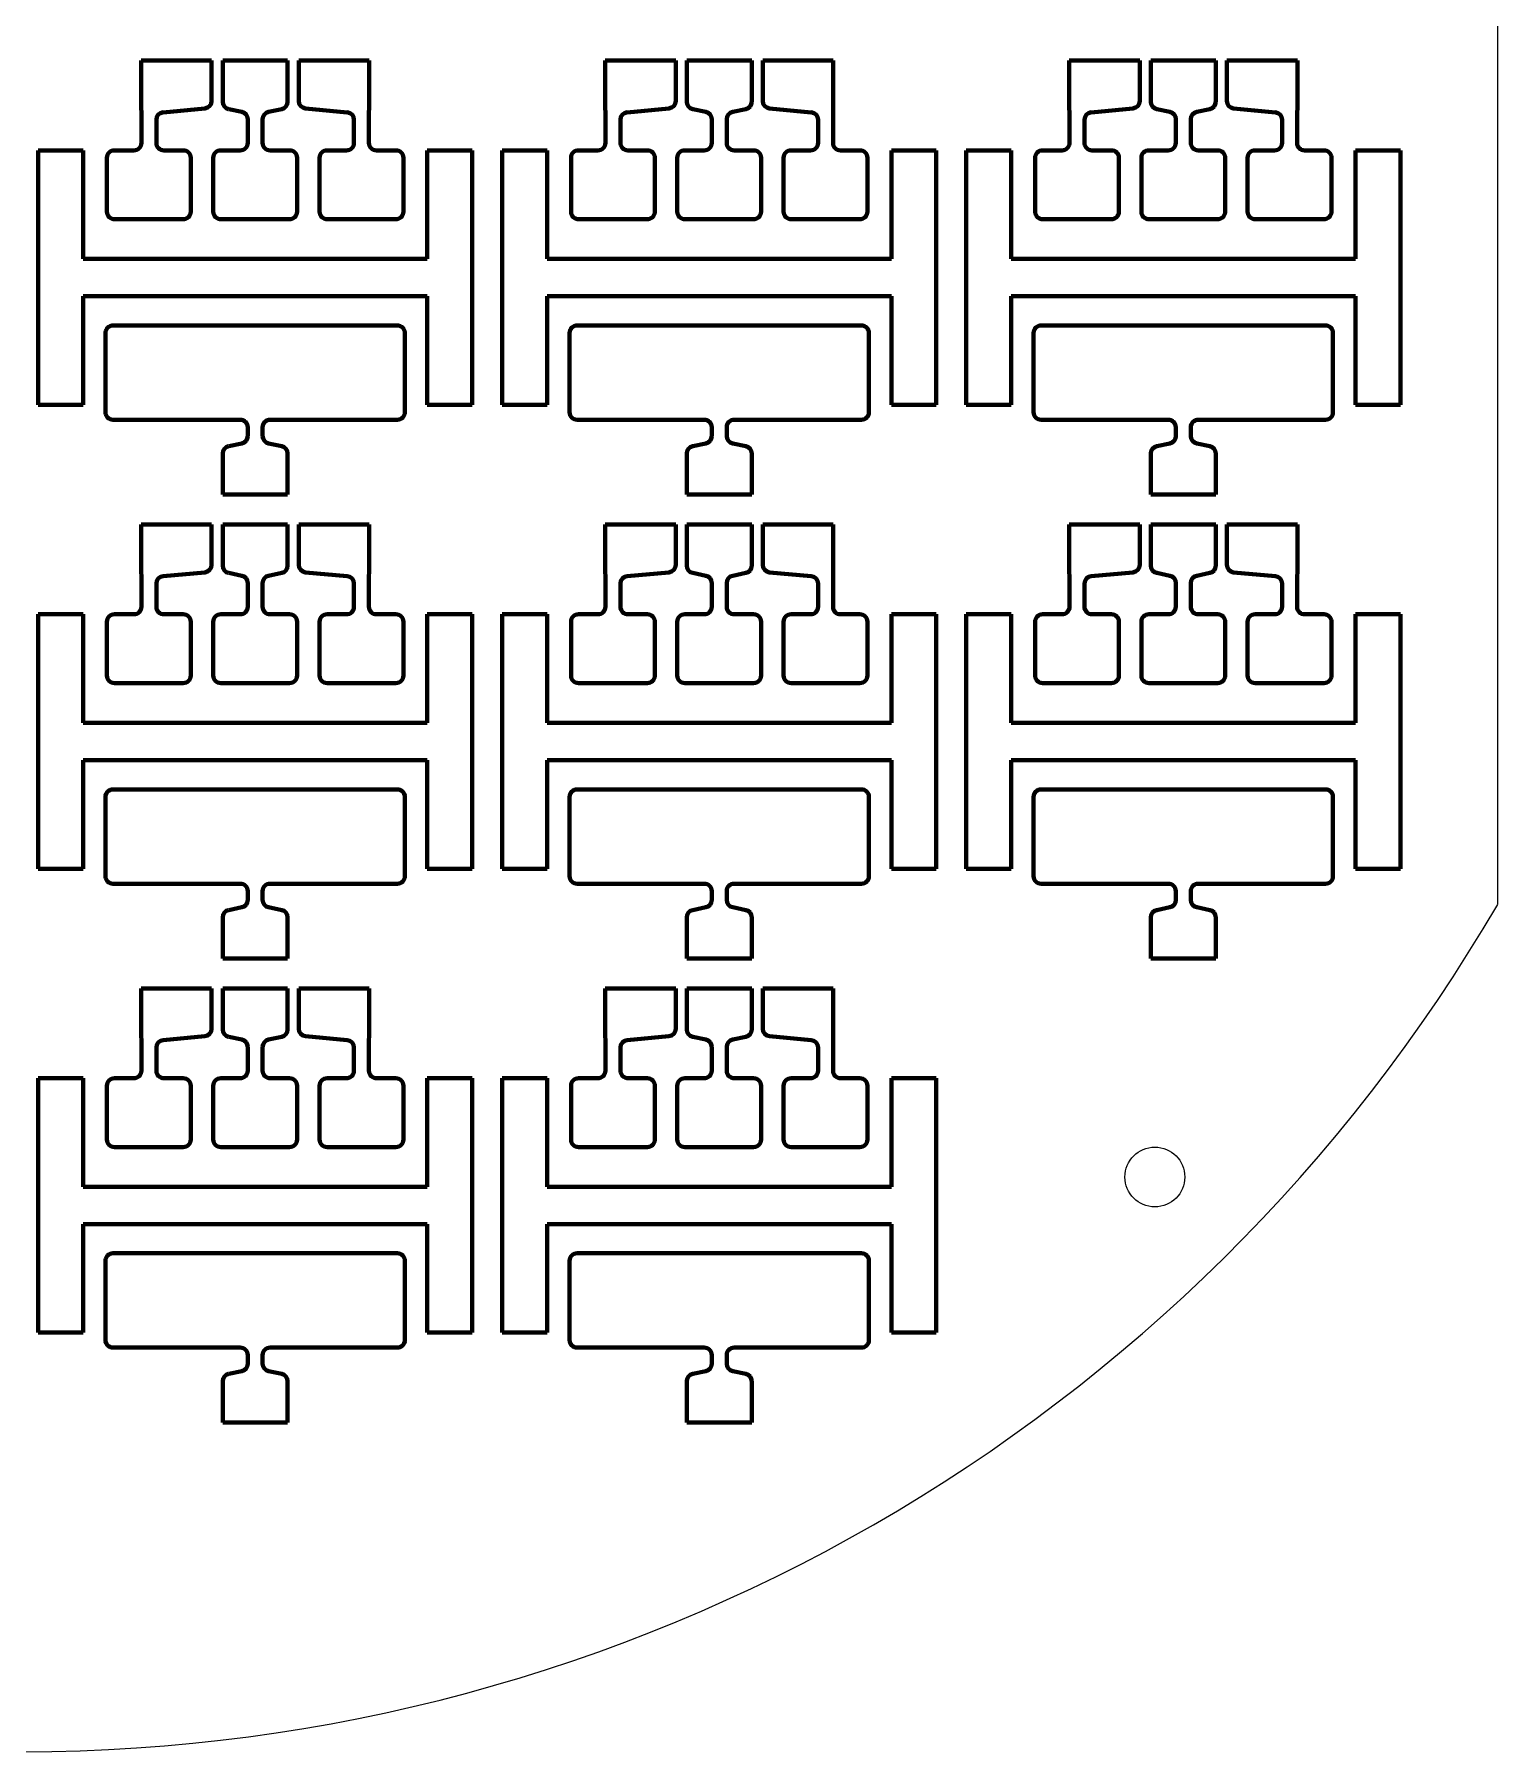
# Model space of a CAD drawing. Header units: millimetres. Extents: x 2372 to 2569, y 1689 to 1917.
# Drawn here: x 2471.7 to 2569.4, y 1689.3 to 1804 of the extents above; entities that cross this region are included whole.
import ezdxf

# ---------------------------------------------------------------- set-up
doc = ezdxf.new("R2010")
doc.units = ezdxf.units.MM
doc.layers.add('mask_hole', color=100, linetype='Continuous')
doc.layers.add('mask_outline', color=10, linetype='Continuous')
doc.layers.add('mask_stencil', color=30, linetype='Continuous', lineweight=70)

msp = doc.modelspace()

# ---------------------------------------------------------------- linework, layer by layer
at = {"layer": 'mask_hole'}
msp.add_circle((2546.54, 1727.68), 2, dxfattribs=at)
at = {"layer": 'mask_outline'}
msp.add_line((2569.44, 1860.67), (2569.44, 1745.9), dxfattribs=at)
msp.add_arc((2470.94, 1803.28), 114, 210.2314, 329.7768, dxfattribs=at)
at = {"layer": 'mask_stencil'}
for p, q in [((2478.82, 1802.28), (2483.53, 1802.28)), ((2478.82, 1802.28), (2478.82, 1799.13)), ((2483.53, 1802.28), (2483.53, 1799.58)), ((2484.27, 1802.28), (2488.61, 1802.28)), ((2484.27, 1802.28), (2484.27, 1799.53)), ((2488.61, 1802.28), (2488.61, 1799.53)), ((2494.06, 1802.28), (2489.35, 1802.28)), ((2489.35, 1802.28), (2489.35, 1799.58)), ((2494.06, 1802.28), (2494.06, 1799.13)), ((2509.82, 1802.28), (2514.53, 1802.28)), ((2509.82, 1802.28), (2509.82, 1799.13)), ((2514.53, 1802.28), (2514.53, 1799.58)), ((2515.27, 1802.28), (2519.61, 1802.28)), ((2515.27, 1802.28), (2515.27, 1799.53)), ((2519.61, 1802.28), (2519.61, 1799.53)), ((2525.06, 1802.28), (2520.35, 1802.28)), ((2520.35, 1802.28), (2520.35, 1799.58)), ((2525.06, 1802.28), (2525.06, 1799.13)), ((2540.82, 1802.28), (2545.53, 1802.28)), ((2540.82, 1802.28), (2540.82, 1799.13)), ((2545.53, 1802.28), (2545.53, 1799.58)), ((2546.27, 1802.28), (2550.61, 1802.28)), ((2546.27, 1802.28), (2546.27, 1799.53)), ((2550.61, 1802.28), (2550.61, 1799.53)), ((2556.06, 1802.28), (2551.35, 1802.28)), ((2551.35, 1802.28), (2551.35, 1799.58)), ((2556.06, 1802.28), (2556.06, 1799.13)), ((2478.82, 1799.13), (2478.84, 1798.78)), ((2478.84, 1796.78), (2478.84, 1798.78)), ((2479.84, 1796.78), (2479.84, 1798.33)), ((2480.29, 1798.82), (2483.08, 1799.08)), ((2485.54, 1798.86), (2484.67, 1799.04)), ((2485.94, 1796.78), (2485.94, 1798.37)), ((2486.94, 1796.78), (2486.94, 1798.37)), ((2487.34, 1798.86), (2488.21, 1799.04)), ((2492.59, 1798.82), (2489.8, 1799.08)), ((2493.04, 1796.78), (2493.04, 1798.33)), ((2494.06, 1799.13), (2494.04, 1798.78)), ((2494.04, 1796.78), (2494.04, 1798.78)), ((2509.82, 1799.13), (2509.84, 1798.78)), ((2509.84, 1796.78), (2509.84, 1798.78)), ((2510.84, 1796.78), (2510.84, 1798.33)), ((2511.29, 1798.82), (2514.08, 1799.08)), ((2516.54, 1798.86), (2515.67, 1799.04)), ((2516.94, 1796.78), (2516.94, 1798.37)), ((2517.94, 1796.78), (2517.94, 1798.37)), ((2518.34, 1798.86), (2519.21, 1799.04)), ((2523.59, 1798.82), (2520.8, 1799.08)), ((2524.04, 1796.78), (2524.04, 1798.33)), ((2525.06, 1799.13), (2525.04, 1798.78)), ((2525.04, 1796.78), (2525.04, 1798.78)), ((2540.82, 1799.13), (2540.84, 1798.78)), ((2540.84, 1796.78), (2540.84, 1798.78)), ((2541.84, 1796.78), (2541.84, 1798.33)), ((2542.29, 1798.82), (2545.08, 1799.08)), ((2547.54, 1798.86), (2546.67, 1799.04)), ((2547.94, 1796.78), (2547.94, 1798.37)), ((2548.94, 1796.78), (2548.94, 1798.37)), ((2549.34, 1798.86), (2550.21, 1799.04)), ((2554.59, 1798.82), (2551.8, 1799.08)), ((2555.04, 1796.78), (2555.04, 1798.33)), ((2556.06, 1799.13), (2556.04, 1798.78)), ((2556.04, 1796.78), (2556.04, 1798.78)), ((2471.94, 1796.28), (2474.94, 1796.28)), ((2471.94, 1779.28), (2471.94, 1796.28)), ((2474.94, 1796.28), (2474.94, 1789.03)), ((2477.04, 1796.28), (2478.34, 1796.28)), ((2481.64, 1796.28), (2480.34, 1796.28)), ((2484.14, 1796.28), (2485.44, 1796.28)), ((2488.74, 1796.28), (2487.44, 1796.28)), ((2491.24, 1796.28), (2492.54, 1796.28)), ((2495.84, 1796.28), (2494.54, 1796.28)), ((2497.94, 1789.03), (2497.94, 1796.28)), ((2497.94, 1796.28), (2500.94, 1796.28)), ((2500.94, 1796.28), (2500.94, 1779.28)), ((2502.94, 1796.28), (2505.94, 1796.28)), ((2502.94, 1779.28), (2502.94, 1796.28)), ((2505.94, 1796.28), (2505.94, 1789.03)), ((2508.04, 1796.28), (2509.34, 1796.28)), ((2512.64, 1796.28), (2511.34, 1796.28)), ((2515.14, 1796.28), (2516.44, 1796.28)), ((2519.74, 1796.28), (2518.44, 1796.28)), ((2522.24, 1796.28), (2523.54, 1796.28)), ((2526.84, 1796.28), (2525.54, 1796.28)), ((2528.94, 1789.03), (2528.94, 1796.28)), ((2528.94, 1796.28), (2531.94, 1796.28)), ((2531.94, 1796.28), (2531.94, 1779.28)), ((2533.94, 1796.28), (2536.94, 1796.28)), ((2533.94, 1779.28), (2533.94, 1796.28)), ((2536.94, 1796.28), (2536.94, 1789.03)), ((2539.04, 1796.28), (2540.34, 1796.28)), ((2543.64, 1796.28), (2542.34, 1796.28)), ((2546.14, 1796.28), (2547.44, 1796.28)), ((2550.74, 1796.28), (2549.44, 1796.28)), ((2553.24, 1796.28), (2554.54, 1796.28)), ((2557.84, 1796.28), (2556.54, 1796.28)), ((2559.94, 1789.03), (2559.94, 1796.28)), ((2559.94, 1796.28), (2562.94, 1796.28)), ((2562.94, 1796.28), (2562.94, 1779.28)), ((2476.54, 1795.78), (2476.54, 1792.18)), ((2482.14, 1792.18), (2482.14, 1795.78)), ((2483.64, 1795.78), (2483.64, 1792.18)), ((2489.24, 1792.18), (2489.24, 1795.78)), ((2490.74, 1795.78), (2490.74, 1792.18)), ((2496.34, 1792.18), (2496.34, 1795.78)), ((2507.54, 1795.78), (2507.54, 1792.18)), ((2513.14, 1792.18), (2513.14, 1795.78)), ((2514.64, 1795.78), (2514.64, 1792.18)), ((2520.24, 1792.18), (2520.24, 1795.78)), ((2521.74, 1795.78), (2521.74, 1792.18)), ((2527.34, 1792.18), (2527.34, 1795.78)), ((2538.54, 1795.78), (2538.54, 1792.18)), ((2544.14, 1792.18), (2544.14, 1795.78)), ((2545.64, 1795.78), (2545.64, 1792.18)), ((2551.24, 1792.18), (2551.24, 1795.78)), ((2552.74, 1795.78), (2552.74, 1792.18)), ((2558.34, 1792.18), (2558.34, 1795.78)), ((2477.04, 1791.68), (2481.64, 1791.68)), ((2484.14, 1791.68), (2488.74, 1791.68)), ((2491.24, 1791.68), (2495.84, 1791.68)), ((2508.04, 1791.68), (2512.64, 1791.68)), ((2515.14, 1791.68), (2519.74, 1791.68)), ((2522.24, 1791.68), (2526.84, 1791.68)), ((2539.04, 1791.68), (2543.64, 1791.68)), ((2546.14, 1791.68), (2550.74, 1791.68)), ((2553.24, 1791.68), (2557.84, 1791.68)), ((2474.94, 1789.03), (2497.94, 1789.03)), ((2505.94, 1789.03), (2528.94, 1789.03)), ((2536.94, 1789.03), (2559.94, 1789.03)), ((2497.94, 1786.53), (2474.94, 1786.53)), ((2474.94, 1786.53), (2474.94, 1779.28)), ((2497.94, 1779.28), (2497.94, 1786.53)), ((2528.94, 1786.53), (2505.94, 1786.53)), ((2505.94, 1786.53), (2505.94, 1779.28)), ((2528.94, 1779.28), (2528.94, 1786.53)), ((2559.94, 1786.53), (2536.94, 1786.53)), ((2536.94, 1786.53), (2536.94, 1779.28)), ((2559.94, 1779.28), (2559.94, 1786.53)), ((2476.94, 1784.58), (2495.94, 1784.58)), ((2507.94, 1784.58), (2526.94, 1784.58)), ((2538.94, 1784.58), (2557.94, 1784.58)), ((2476.44, 1778.78), (2476.44, 1784.08)), ((2496.44, 1778.78), (2496.44, 1784.08)), ((2507.44, 1778.78), (2507.44, 1784.08)), ((2527.44, 1778.78), (2527.44, 1784.08)), ((2538.44, 1778.78), (2538.44, 1784.08)), ((2558.44, 1778.78), (2558.44, 1784.08)), ((2474.94, 1779.28), (2471.94, 1779.28)), ((2500.94, 1779.28), (2497.94, 1779.28)), ((2505.94, 1779.28), (2502.94, 1779.28)), ((2531.94, 1779.28), (2528.94, 1779.28)), ((2536.94, 1779.28), (2533.94, 1779.28)), ((2562.94, 1779.28), (2559.94, 1779.28)), ((2476.94, 1778.28), (2485.44, 1778.28)), ((2485.94, 1777.78), (2485.94, 1777.19)), ((2486.94, 1777.78), (2486.94, 1777.19)), ((2487.44, 1778.28), (2495.94, 1778.28)), ((2507.94, 1778.28), (2516.44, 1778.28)), ((2516.94, 1777.78), (2516.94, 1777.19)), ((2517.94, 1777.78), (2517.94, 1777.19)), ((2518.44, 1778.28), (2526.94, 1778.28)), ((2538.94, 1778.28), (2547.44, 1778.28)), ((2547.94, 1777.78), (2547.94, 1777.19)), ((2548.94, 1777.78), (2548.94, 1777.19)), ((2549.44, 1778.28), (2557.94, 1778.28)), ((2485.54, 1776.7), (2484.67, 1776.52)), ((2487.34, 1776.7), (2488.21, 1776.52)), ((2516.54, 1776.7), (2515.67, 1776.52)), ((2518.34, 1776.7), (2519.21, 1776.52)), ((2547.54, 1776.7), (2546.67, 1776.52)), ((2549.34, 1776.7), (2550.21, 1776.52)), ((2484.27, 1776.03), (2484.27, 1773.28)), ((2488.61, 1776.03), (2488.61, 1773.28)), ((2515.27, 1776.03), (2515.27, 1773.28)), ((2519.61, 1776.03), (2519.61, 1773.28)), ((2546.27, 1776.03), (2546.27, 1773.28)), ((2550.61, 1776.03), (2550.61, 1773.28)), ((2488.61, 1773.28), (2484.27, 1773.28)), ((2519.61, 1773.28), (2515.27, 1773.28)), ((2550.61, 1773.28), (2546.27, 1773.28)), ((2478.82, 1771.28), (2483.53, 1771.28)), ((2478.82, 1771.28), (2478.82, 1768.13)), ((2483.53, 1771.28), (2483.53, 1768.58)), ((2484.27, 1771.28), (2488.61, 1771.28)), ((2484.27, 1771.28), (2484.27, 1768.53)), ((2488.61, 1771.28), (2488.61, 1768.53)), ((2494.06, 1771.28), (2489.35, 1771.28)), ((2489.35, 1771.28), (2489.35, 1768.58)), ((2494.06, 1771.28), (2494.06, 1768.13)), ((2509.82, 1771.28), (2514.53, 1771.28)), ((2509.82, 1771.28), (2509.82, 1768.13)), ((2514.53, 1771.28), (2514.53, 1768.58)), ((2515.27, 1771.28), (2519.61, 1771.28)), ((2515.27, 1771.28), (2515.27, 1768.53)), ((2519.61, 1771.28), (2519.61, 1768.53)), ((2525.06, 1771.28), (2520.35, 1771.28)), ((2520.35, 1771.28), (2520.35, 1768.58)), ((2525.06, 1771.28), (2525.06, 1768.13)), ((2540.82, 1771.28), (2545.53, 1771.28)), ((2540.82, 1771.28), (2540.82, 1768.13)), ((2545.53, 1771.28), (2545.53, 1768.58)), ((2546.27, 1771.28), (2550.61, 1771.28)), ((2546.27, 1771.28), (2546.27, 1768.53)), ((2550.61, 1771.28), (2550.61, 1768.53)), ((2556.06, 1771.28), (2551.35, 1771.28)), ((2551.35, 1771.28), (2551.35, 1768.58)), ((2556.06, 1771.28), (2556.06, 1768.13)), ((2478.82, 1768.13), (2478.84, 1767.78)), ((2478.84, 1765.78), (2478.84, 1767.78)), ((2479.84, 1765.78), (2479.84, 1767.33)), ((2480.29, 1767.82), (2483.08, 1768.08)), ((2485.54, 1767.86), (2484.67, 1768.04)), ((2485.94, 1765.78), (2485.94, 1767.37)), ((2486.94, 1765.78), (2486.94, 1767.37)), ((2487.34, 1767.86), (2488.21, 1768.04)), ((2492.59, 1767.82), (2489.8, 1768.08)), ((2493.04, 1765.78), (2493.04, 1767.33)), ((2494.06, 1768.13), (2494.04, 1767.78)), ((2494.04, 1765.78), (2494.04, 1767.78)), ((2509.82, 1768.13), (2509.84, 1767.78)), ((2509.84, 1765.78), (2509.84, 1767.78)), ((2510.84, 1765.78), (2510.84, 1767.33)), ((2511.29, 1767.82), (2514.08, 1768.08)), ((2516.54, 1767.86), (2515.67, 1768.04)), ((2516.94, 1765.78), (2516.94, 1767.37)), ((2517.94, 1765.78), (2517.94, 1767.37)), ((2518.34, 1767.86), (2519.21, 1768.04)), ((2523.59, 1767.82), (2520.8, 1768.08)), ((2524.04, 1765.78), (2524.04, 1767.33)), ((2525.06, 1768.13), (2525.04, 1767.78)), ((2525.04, 1765.78), (2525.04, 1767.78)), ((2540.82, 1768.13), (2540.84, 1767.78)), ((2540.84, 1765.78), (2540.84, 1767.78)), ((2541.84, 1765.78), (2541.84, 1767.33)), ((2542.29, 1767.82), (2545.08, 1768.08)), ((2547.54, 1767.86), (2546.67, 1768.04)), ((2547.94, 1765.78), (2547.94, 1767.37)), ((2548.94, 1765.78), (2548.94, 1767.37)), ((2549.34, 1767.86), (2550.21, 1768.04)), ((2554.59, 1767.82), (2551.8, 1768.08)), ((2555.04, 1765.78), (2555.04, 1767.33)), ((2556.06, 1768.13), (2556.04, 1767.78)), ((2556.04, 1765.78), (2556.04, 1767.78)), ((2471.94, 1765.28), (2474.94, 1765.28)), ((2471.94, 1748.28), (2471.94, 1765.28)), ((2474.94, 1765.28), (2474.94, 1758.03)), ((2477.04, 1765.28), (2478.34, 1765.28)), ((2481.64, 1765.28), (2480.34, 1765.28)), ((2484.14, 1765.28), (2485.44, 1765.28)), ((2488.74, 1765.28), (2487.44, 1765.28)), ((2491.24, 1765.28), (2492.54, 1765.28)), ((2495.84, 1765.28), (2494.54, 1765.28)), ((2497.94, 1758.03), (2497.94, 1765.28)), ((2497.94, 1765.28), (2500.94, 1765.28)), ((2500.94, 1765.28), (2500.94, 1748.28)), ((2502.94, 1765.28), (2505.94, 1765.28)), ((2502.94, 1748.28), (2502.94, 1765.28)), ((2505.94, 1765.28), (2505.94, 1758.03)), ((2508.04, 1765.28), (2509.34, 1765.28)), ((2512.64, 1765.28), (2511.34, 1765.28)), ((2515.14, 1765.28), (2516.44, 1765.28)), ((2519.74, 1765.28), (2518.44, 1765.28)), ((2522.24, 1765.28), (2523.54, 1765.28)), ((2526.84, 1765.28), (2525.54, 1765.28)), ((2528.94, 1758.03), (2528.94, 1765.28)), ((2528.94, 1765.28), (2531.94, 1765.28)), ((2531.94, 1765.28), (2531.94, 1748.28)), ((2533.94, 1765.28), (2536.94, 1765.28)), ((2533.94, 1748.28), (2533.94, 1765.28)), ((2536.94, 1765.28), (2536.94, 1758.03)), ((2539.04, 1765.28), (2540.34, 1765.28)), ((2543.64, 1765.28), (2542.34, 1765.28)), ((2546.14, 1765.28), (2547.44, 1765.28)), ((2550.74, 1765.28), (2549.44, 1765.28)), ((2553.24, 1765.28), (2554.54, 1765.28)), ((2557.84, 1765.28), (2556.54, 1765.28)), ((2559.94, 1758.03), (2559.94, 1765.28)), ((2559.94, 1765.28), (2562.94, 1765.28)), ((2562.94, 1765.28), (2562.94, 1748.28)), ((2476.54, 1764.78), (2476.54, 1761.18)), ((2482.14, 1761.18), (2482.14, 1764.78)), ((2483.64, 1764.78), (2483.64, 1761.18)), ((2489.24, 1761.18), (2489.24, 1764.78)), ((2490.74, 1764.78), (2490.74, 1761.18)), ((2496.34, 1761.18), (2496.34, 1764.78)), ((2507.54, 1764.78), (2507.54, 1761.18)), ((2513.14, 1761.18), (2513.14, 1764.78)), ((2514.64, 1764.78), (2514.64, 1761.18)), ((2520.24, 1761.18), (2520.24, 1764.78)), ((2521.74, 1764.78), (2521.74, 1761.18)), ((2527.34, 1761.18), (2527.34, 1764.78)), ((2538.54, 1764.78), (2538.54, 1761.18)), ((2544.14, 1761.18), (2544.14, 1764.78)), ((2545.64, 1764.78), (2545.64, 1761.18)), ((2551.24, 1761.18), (2551.24, 1764.78)), ((2552.74, 1764.78), (2552.74, 1761.18)), ((2558.34, 1761.18), (2558.34, 1764.78)), ((2477.04, 1760.68), (2481.64, 1760.68)), ((2484.14, 1760.68), (2488.74, 1760.68)), ((2491.24, 1760.68), (2495.84, 1760.68)), ((2508.04, 1760.68), (2512.64, 1760.68)), ((2515.14, 1760.68), (2519.74, 1760.68)), ((2522.24, 1760.68), (2526.84, 1760.68)), ((2539.04, 1760.68), (2543.64, 1760.68)), ((2546.14, 1760.68), (2550.74, 1760.68)), ((2553.24, 1760.68), (2557.84, 1760.68)), ((2474.94, 1758.03), (2497.94, 1758.03)), ((2505.94, 1758.03), (2528.94, 1758.03)), ((2536.94, 1758.03), (2559.94, 1758.03)), ((2497.94, 1755.53), (2474.94, 1755.53)), ((2474.94, 1755.53), (2474.94, 1748.28)), ((2497.94, 1748.28), (2497.94, 1755.53)), ((2528.94, 1755.53), (2505.94, 1755.53)), ((2505.94, 1755.53), (2505.94, 1748.28)), ((2528.94, 1748.28), (2528.94, 1755.53)), ((2559.94, 1755.53), (2536.94, 1755.53)), ((2536.94, 1755.53), (2536.94, 1748.28)), ((2559.94, 1748.28), (2559.94, 1755.53)), ((2476.94, 1753.58), (2495.94, 1753.58)), ((2507.94, 1753.58), (2526.94, 1753.58)), ((2538.94, 1753.58), (2557.94, 1753.58)), ((2476.44, 1747.78), (2476.44, 1753.08)), ((2496.44, 1747.78), (2496.44, 1753.08)), ((2507.44, 1747.78), (2507.44, 1753.08)), ((2527.44, 1747.78), (2527.44, 1753.08)), ((2538.44, 1747.78), (2538.44, 1753.08)), ((2558.44, 1747.78), (2558.44, 1753.08)), ((2474.94, 1748.28), (2471.94, 1748.28)), ((2500.94, 1748.28), (2497.94, 1748.28)), ((2505.94, 1748.28), (2502.94, 1748.28)), ((2531.94, 1748.28), (2528.94, 1748.28)), ((2536.94, 1748.28), (2533.94, 1748.28)), ((2562.94, 1748.28), (2559.94, 1748.28)), ((2476.94, 1747.28), (2485.44, 1747.28)), ((2485.94, 1746.78), (2485.94, 1746.19)), ((2486.94, 1746.78), (2486.94, 1746.19)), ((2487.44, 1747.28), (2495.94, 1747.28)), ((2507.94, 1747.28), (2516.44, 1747.28)), ((2516.94, 1746.78), (2516.94, 1746.19)), ((2517.94, 1746.78), (2517.94, 1746.19)), ((2518.44, 1747.28), (2526.94, 1747.28)), ((2538.94, 1747.28), (2547.44, 1747.28)), ((2547.94, 1746.78), (2547.94, 1746.19)), ((2548.94, 1746.78), (2548.94, 1746.19)), ((2549.44, 1747.28), (2557.94, 1747.28)), ((2485.54, 1745.7), (2484.67, 1745.52)), ((2487.34, 1745.7), (2488.21, 1745.52)), ((2516.54, 1745.7), (2515.67, 1745.52)), ((2518.34, 1745.7), (2519.21, 1745.52)), ((2547.54, 1745.7), (2546.67, 1745.52)), ((2549.34, 1745.7), (2550.21, 1745.52)), ((2484.27, 1745.03), (2484.27, 1742.28)), ((2488.61, 1745.03), (2488.61, 1742.28)), ((2515.27, 1745.03), (2515.27, 1742.28)), ((2519.61, 1745.03), (2519.61, 1742.28)), ((2546.27, 1745.03), (2546.27, 1742.28)), ((2550.61, 1745.03), (2550.61, 1742.28)), ((2488.61, 1742.28), (2484.27, 1742.28)), ((2519.61, 1742.28), (2515.27, 1742.28)), ((2550.61, 1742.28), (2546.27, 1742.28)), ((2478.82, 1740.28), (2483.53, 1740.28)), ((2478.82, 1740.28), (2478.82, 1737.13)), ((2483.53, 1740.28), (2483.53, 1737.58)), ((2484.27, 1740.28), (2488.61, 1740.28)), ((2484.27, 1740.28), (2484.27, 1737.53)), ((2488.61, 1740.28), (2488.61, 1737.53)), ((2494.06, 1740.28), (2489.35, 1740.28)), ((2489.35, 1740.28), (2489.35, 1737.58)), ((2494.06, 1740.28), (2494.06, 1737.13)), ((2509.82, 1740.28), (2514.53, 1740.28)), ((2509.82, 1740.28), (2509.82, 1737.13)), ((2514.53, 1740.28), (2514.53, 1737.58)), ((2515.27, 1740.28), (2519.61, 1740.28)), ((2515.27, 1740.28), (2515.27, 1737.53)), ((2519.61, 1740.28), (2519.61, 1737.53)), ((2525.06, 1740.28), (2520.35, 1740.28)), ((2520.35, 1740.28), (2520.35, 1737.58)), ((2525.06, 1740.28), (2525.06, 1737.13)), ((2478.82, 1737.13), (2478.84, 1736.78)), ((2478.84, 1734.78), (2478.84, 1736.78)), ((2479.84, 1734.78), (2479.84, 1736.33)), ((2480.29, 1736.82), (2483.08, 1737.08)), ((2485.54, 1736.86), (2484.67, 1737.04)), ((2485.94, 1734.78), (2485.94, 1736.37)), ((2486.94, 1734.78), (2486.94, 1736.37)), ((2487.34, 1736.86), (2488.21, 1737.04)), ((2492.59, 1736.82), (2489.8, 1737.08)), ((2493.04, 1734.78), (2493.04, 1736.33)), ((2494.06, 1737.13), (2494.04, 1736.78)), ((2494.04, 1734.78), (2494.04, 1736.78)), ((2509.82, 1737.13), (2509.84, 1736.78)), ((2509.84, 1734.78), (2509.84, 1736.78)), ((2510.84, 1734.78), (2510.84, 1736.33)), ((2511.29, 1736.82), (2514.08, 1737.08)), ((2516.54, 1736.86), (2515.67, 1737.04)), ((2516.94, 1734.78), (2516.94, 1736.37)), ((2517.94, 1734.78), (2517.94, 1736.37)), ((2518.34, 1736.86), (2519.21, 1737.04)), ((2523.59, 1736.82), (2520.8, 1737.08)), ((2524.04, 1734.78), (2524.04, 1736.33)), ((2525.06, 1737.13), (2525.04, 1736.78)), ((2525.04, 1734.78), (2525.04, 1736.78)), ((2471.94, 1734.28), (2474.94, 1734.28)), ((2471.94, 1717.28), (2471.94, 1734.28)), ((2474.94, 1734.28), (2474.94, 1727.03)), ((2477.04, 1734.28), (2478.34, 1734.28)), ((2481.64, 1734.28), (2480.34, 1734.28)), ((2484.14, 1734.28), (2485.44, 1734.28)), ((2488.74, 1734.28), (2487.44, 1734.28)), ((2491.24, 1734.28), (2492.54, 1734.28)), ((2495.84, 1734.28), (2494.54, 1734.28)), ((2497.94, 1727.03), (2497.94, 1734.28)), ((2497.94, 1734.28), (2500.94, 1734.28)), ((2500.94, 1734.28), (2500.94, 1717.28)), ((2502.94, 1734.28), (2505.94, 1734.28)), ((2502.94, 1717.28), (2502.94, 1734.28)), ((2505.94, 1734.28), (2505.94, 1727.03)), ((2508.04, 1734.28), (2509.34, 1734.28)), ((2512.64, 1734.28), (2511.34, 1734.28)), ((2515.14, 1734.28), (2516.44, 1734.28)), ((2519.74, 1734.28), (2518.44, 1734.28)), ((2522.24, 1734.28), (2523.54, 1734.28)), ((2526.84, 1734.28), (2525.54, 1734.28)), ((2528.94, 1727.03), (2528.94, 1734.28)), ((2528.94, 1734.28), (2531.94, 1734.28)), ((2531.94, 1734.28), (2531.94, 1717.28)), ((2476.54, 1733.78), (2476.54, 1730.18)), ((2482.14, 1730.18), (2482.14, 1733.78)), ((2483.64, 1733.78), (2483.64, 1730.18)), ((2489.24, 1730.18), (2489.24, 1733.78)), ((2490.74, 1733.78), (2490.74, 1730.18)), ((2496.34, 1730.18), (2496.34, 1733.78)), ((2507.54, 1733.78), (2507.54, 1730.18)), ((2513.14, 1730.18), (2513.14, 1733.78)), ((2514.64, 1733.78), (2514.64, 1730.18)), ((2520.24, 1730.18), (2520.24, 1733.78)), ((2521.74, 1733.78), (2521.74, 1730.18)), ((2527.34, 1730.18), (2527.34, 1733.78)), ((2477.04, 1729.68), (2481.64, 1729.68)), ((2484.14, 1729.68), (2488.74, 1729.68)), ((2491.24, 1729.68), (2495.84, 1729.68)), ((2508.04, 1729.68), (2512.64, 1729.68)), ((2515.14, 1729.68), (2519.74, 1729.68)), ((2522.24, 1729.68), (2526.84, 1729.68)), ((2474.94, 1727.03), (2497.94, 1727.03)), ((2505.94, 1727.03), (2528.94, 1727.03)), ((2497.94, 1724.53), (2474.94, 1724.53)), ((2474.94, 1724.53), (2474.94, 1717.28)), ((2497.94, 1717.28), (2497.94, 1724.53)), ((2528.94, 1724.53), (2505.94, 1724.53)), ((2505.94, 1724.53), (2505.94, 1717.28)), ((2528.94, 1717.28), (2528.94, 1724.53)), ((2476.94, 1722.58), (2495.94, 1722.58)), ((2507.94, 1722.58), (2526.94, 1722.58)), ((2476.44, 1716.78), (2476.44, 1722.08)), ((2496.44, 1716.78), (2496.44, 1722.08)), ((2507.44, 1716.78), (2507.44, 1722.08)), ((2527.44, 1716.78), (2527.44, 1722.08)), ((2474.94, 1717.28), (2471.94, 1717.28)), ((2500.94, 1717.28), (2497.94, 1717.28)), ((2505.94, 1717.28), (2502.94, 1717.28)), ((2531.94, 1717.28), (2528.94, 1717.28)), ((2476.94, 1716.28), (2485.44, 1716.28)), ((2485.94, 1715.78), (2485.94, 1715.19)), ((2486.94, 1715.78), (2486.94, 1715.19)), ((2487.44, 1716.28), (2495.94, 1716.28)), ((2507.94, 1716.28), (2516.44, 1716.28)), ((2516.94, 1715.78), (2516.94, 1715.19)), ((2517.94, 1715.78), (2517.94, 1715.19)), ((2518.44, 1716.28), (2526.94, 1716.28)), ((2485.54, 1714.7), (2484.67, 1714.52)), ((2487.34, 1714.7), (2488.21, 1714.52)), ((2516.54, 1714.7), (2515.67, 1714.52)), ((2518.34, 1714.7), (2519.21, 1714.52)), ((2484.27, 1714.03), (2484.27, 1711.28)), ((2488.61, 1714.03), (2488.61, 1711.28)), ((2515.27, 1714.03), (2515.27, 1711.28)), ((2519.61, 1714.03), (2519.61, 1711.28)), ((2488.61, 1711.28), (2484.27, 1711.28)), ((2519.61, 1711.28), (2515.27, 1711.28))]:
    msp.add_line(p, q, dxfattribs=at)
for centre, start, end in [((2483.03, 1799.58), 275.3386, 360), ((2484.77, 1799.53), 180, 258.3428), ((2488.11, 1799.53), 281.6572, 0), ((2489.85, 1799.58), 180, 264.6614), ((2514.03, 1799.58), 275.3386, 360), ((2515.77, 1799.53), 180, 258.3428), ((2519.11, 1799.53), 281.6572, 0), ((2520.85, 1799.58), 180, 264.6614), ((2545.03, 1799.58), 275.3386, 360), ((2546.77, 1799.53), 180, 258.3428), ((2550.11, 1799.53), 281.6572, 0), ((2551.85, 1799.58), 180, 264.6614), ((2480.34, 1798.33), 95.3386, 179.9989), ((2485.44, 1798.37), 0, 78.3428), ((2487.44, 1798.37), 101.6572, 179.9988), ((2492.54, 1798.33), 0.0011, 84.6614), ((2511.34, 1798.33), 95.3386, 179.9989), ((2516.44, 1798.37), 0, 78.3428), ((2518.44, 1798.37), 101.6572, 179.9988), ((2523.54, 1798.33), 0.0011, 84.6614), ((2542.34, 1798.33), 95.3386, 179.9989), ((2547.44, 1798.37), 0, 78.3428), ((2549.44, 1798.37), 101.6572, 179.9988), ((2554.54, 1798.33), 0.0011, 84.6614), ((2477.04, 1795.78), 90, 180), ((2478.34, 1796.78), 270, 0), ((2480.34, 1796.78), 180, 270), ((2481.64, 1795.78), 0, 90), ((2484.14, 1795.78), 90, 180), ((2485.44, 1796.78), 270, 0), ((2487.44, 1796.78), 180, 270), ((2488.74, 1795.78), 0, 90), ((2491.24, 1795.78), 90, 180), ((2492.54, 1796.78), 270, 0), ((2494.54, 1796.78), 180, 270), ((2495.84, 1795.78), 0, 90), ((2508.04, 1795.78), 90, 180), ((2509.34, 1796.78), 270, 0), ((2511.34, 1796.78), 180, 270), ((2512.64, 1795.78), 0, 90), ((2515.14, 1795.78), 90, 180), ((2516.44, 1796.78), 270, 0), ((2518.44, 1796.78), 180, 270), ((2519.74, 1795.78), 0, 90), ((2522.24, 1795.78), 90, 180), ((2523.54, 1796.78), 270, 0), ((2525.54, 1796.78), 180, 270), ((2526.84, 1795.78), 0, 90), ((2539.04, 1795.78), 90, 180), ((2540.34, 1796.78), 270, 0), ((2542.34, 1796.78), 180, 270), ((2543.64, 1795.78), 0, 90), ((2546.14, 1795.78), 90, 180), ((2547.44, 1796.78), 270, 0), ((2549.44, 1796.78), 180, 270), ((2550.74, 1795.78), 0, 90), ((2553.24, 1795.78), 90, 180), ((2554.54, 1796.78), 270, 0), ((2556.54, 1796.78), 180, 270), ((2557.84, 1795.78), 0, 90), ((2477.04, 1792.18), 180, 270), ((2481.64, 1792.18), 270, 0), ((2484.14, 1792.18), 180, 270), ((2488.74, 1792.18), 270, 0), ((2491.24, 1792.18), 180, 270), ((2495.84, 1792.18), 270, 0), ((2508.04, 1792.18), 180, 270), ((2512.64, 1792.18), 270, 0), ((2515.14, 1792.18), 180, 270), ((2519.74, 1792.18), 270, 0), ((2522.24, 1792.18), 180, 270), ((2526.84, 1792.18), 270, 0), ((2539.04, 1792.18), 180, 270), ((2543.64, 1792.18), 270, 0), ((2546.14, 1792.18), 180, 270), ((2550.74, 1792.18), 270, 0), ((2553.24, 1792.18), 180, 270), ((2557.84, 1792.18), 270, 0), ((2476.94, 1784.08), 90, 180), ((2495.94, 1784.08), 0, 90), ((2507.94, 1784.08), 90, 180), ((2526.94, 1784.08), 0, 90), ((2538.94, 1784.08), 90, 180), ((2557.94, 1784.08), 0, 90), ((2476.94, 1778.78), 180, 270), ((2495.94, 1778.78), 270, 0), ((2507.94, 1778.78), 180, 270), ((2526.94, 1778.78), 270, 0), ((2538.94, 1778.78), 180, 270), ((2557.94, 1778.78), 270, 0), ((2485.44, 1777.78), 0, 90), ((2487.44, 1777.78), 90, 180), ((2516.44, 1777.78), 0, 90), ((2518.44, 1777.78), 90, 180), ((2547.44, 1777.78), 0, 90), ((2549.44, 1777.78), 90, 180), ((2484.77, 1776.03), 101.6572, 180), ((2485.44, 1777.19), 281.6572, 0), ((2487.44, 1777.19), 180.0012, 258.3428), ((2488.11, 1776.03), 0, 78.3428), ((2515.77, 1776.03), 101.6572, 180), ((2516.44, 1777.19), 281.6572, 0), ((2518.44, 1777.19), 180.0012, 258.3428), ((2519.11, 1776.03), 0, 78.3428), ((2546.77, 1776.03), 101.6572, 180), ((2547.44, 1777.19), 281.6572, 0), ((2549.44, 1777.19), 180.0012, 258.3428), ((2550.11, 1776.03), 0, 78.3428), ((2483.03, 1768.58), 275.3386, 360), ((2484.77, 1768.53), 180, 258.3428), ((2488.11, 1768.53), 281.6572, 0), ((2489.85, 1768.58), 180, 264.6614), ((2514.03, 1768.58), 275.3386, 360), ((2515.77, 1768.53), 180, 258.3428), ((2519.11, 1768.53), 281.6572, 0), ((2520.85, 1768.58), 180, 264.6614), ((2545.03, 1768.58), 275.3386, 360), ((2546.77, 1768.53), 180, 258.3428), ((2550.11, 1768.53), 281.6572, 0), ((2551.85, 1768.58), 180, 264.6614), ((2480.34, 1767.33), 95.3386, 179.9989), ((2485.44, 1767.37), 0, 78.3428), ((2487.44, 1767.37), 101.6572, 179.9988), ((2492.54, 1767.33), 0.0011, 84.6614), ((2511.34, 1767.33), 95.3386, 179.9989), ((2516.44, 1767.37), 0, 78.3428), ((2518.44, 1767.37), 101.6572, 179.9988), ((2523.54, 1767.33), 0.0011, 84.6614), ((2542.34, 1767.33), 95.3386, 179.9989), ((2547.44, 1767.37), 0, 78.3428), ((2549.44, 1767.37), 101.6572, 179.9988), ((2554.54, 1767.33), 0.0011, 84.6614), ((2477.04, 1764.78), 90, 180), ((2478.34, 1765.78), 270, 0), ((2480.34, 1765.78), 180, 270), ((2481.64, 1764.78), 0, 90), ((2484.14, 1764.78), 90, 180), ((2485.44, 1765.78), 270, 0), ((2487.44, 1765.78), 180, 270), ((2488.74, 1764.78), 0, 90), ((2491.24, 1764.78), 90, 180), ((2492.54, 1765.78), 270, 0), ((2494.54, 1765.78), 180, 270), ((2495.84, 1764.78), 0, 90), ((2508.04, 1764.78), 90, 180), ((2509.34, 1765.78), 270, 0), ((2511.34, 1765.78), 180, 270), ((2512.64, 1764.78), 0, 90), ((2515.14, 1764.78), 90, 180), ((2516.44, 1765.78), 270, 0), ((2518.44, 1765.78), 180, 270), ((2519.74, 1764.78), 0, 90), ((2522.24, 1764.78), 90, 180), ((2523.54, 1765.78), 270, 0), ((2525.54, 1765.78), 180, 270), ((2526.84, 1764.78), 0, 90), ((2539.04, 1764.78), 90, 180), ((2540.34, 1765.78), 270, 0), ((2542.34, 1765.78), 180, 270), ((2543.64, 1764.78), 0, 90), ((2546.14, 1764.78), 90, 180), ((2547.44, 1765.78), 270, 0), ((2549.44, 1765.78), 180, 270), ((2550.74, 1764.78), 0, 90), ((2553.24, 1764.78), 90, 180), ((2554.54, 1765.78), 270, 0), ((2556.54, 1765.78), 180, 270), ((2557.84, 1764.78), 0, 90), ((2477.04, 1761.18), 180, 270), ((2481.64, 1761.18), 270, 0), ((2484.14, 1761.18), 180, 270), ((2488.74, 1761.18), 270, 0), ((2491.24, 1761.18), 180, 270), ((2495.84, 1761.18), 270, 0), ((2508.04, 1761.18), 180, 270), ((2512.64, 1761.18), 270, 0), ((2515.14, 1761.18), 180, 270), ((2519.74, 1761.18), 270, 0), ((2522.24, 1761.18), 180, 270), ((2526.84, 1761.18), 270, 0), ((2539.04, 1761.18), 180, 270), ((2543.64, 1761.18), 270, 0), ((2546.14, 1761.18), 180, 270), ((2550.74, 1761.18), 270, 0), ((2553.24, 1761.18), 180, 270), ((2557.84, 1761.18), 270, 0), ((2476.94, 1753.08), 90, 180), ((2495.94, 1753.08), 0, 90), ((2507.94, 1753.08), 90, 180), ((2526.94, 1753.08), 0, 90), ((2538.94, 1753.08), 90, 180), ((2557.94, 1753.08), 0, 90), ((2476.94, 1747.78), 180, 270), ((2495.94, 1747.78), 270, 0), ((2507.94, 1747.78), 180, 270), ((2526.94, 1747.78), 270, 0), ((2538.94, 1747.78), 180, 270), ((2557.94, 1747.78), 270, 0), ((2485.44, 1746.78), 0, 90), ((2487.44, 1746.78), 90, 180), ((2516.44, 1746.78), 0, 90), ((2518.44, 1746.78), 90, 180), ((2547.44, 1746.78), 0, 90), ((2549.44, 1746.78), 90, 180), ((2484.77, 1745.03), 101.6572, 180), ((2485.44, 1746.19), 281.6572, 0), ((2487.44, 1746.19), 180.0012, 258.3428), ((2488.11, 1745.03), 0, 78.3428), ((2515.77, 1745.03), 101.6572, 180), ((2516.44, 1746.19), 281.6572, 0), ((2518.44, 1746.19), 180.0012, 258.3428), ((2519.11, 1745.03), 0, 78.3428), ((2546.77, 1745.03), 101.6572, 180), ((2547.44, 1746.19), 281.6572, 0), ((2549.44, 1746.19), 180.0012, 258.3428), ((2550.11, 1745.03), 0, 78.3428), ((2483.03, 1737.58), 275.3386, 360), ((2484.77, 1737.53), 180, 258.3428), ((2488.11, 1737.53), 281.6572, 0), ((2489.85, 1737.58), 180, 264.6614), ((2514.03, 1737.58), 275.3386, 360), ((2515.77, 1737.53), 180, 258.3428), ((2519.11, 1737.53), 281.6572, 0), ((2520.85, 1737.58), 180, 264.6614), ((2480.34, 1736.33), 95.3386, 179.9989), ((2485.44, 1736.37), 0, 78.3428), ((2487.44, 1736.37), 101.6572, 179.9988), ((2492.54, 1736.33), 0.0011, 84.6614), ((2511.34, 1736.33), 95.3386, 179.9989), ((2516.44, 1736.37), 0, 78.3428), ((2518.44, 1736.37), 101.6572, 179.9988), ((2523.54, 1736.33), 0.0011, 84.6614), ((2477.04, 1733.78), 90, 180), ((2478.34, 1734.78), 270, 0), ((2480.34, 1734.78), 180, 270), ((2481.64, 1733.78), 0, 90), ((2484.14, 1733.78), 90, 180), ((2485.44, 1734.78), 270, 0), ((2487.44, 1734.78), 180, 270), ((2488.74, 1733.78), 0, 90), ((2491.24, 1733.78), 90, 180), ((2492.54, 1734.78), 270, 0), ((2494.54, 1734.78), 180, 270), ((2495.84, 1733.78), 0, 90), ((2508.04, 1733.78), 90, 180), ((2509.34, 1734.78), 270, 0), ((2511.34, 1734.78), 180, 270), ((2512.64, 1733.78), 0, 90), ((2515.14, 1733.78), 90, 180), ((2516.44, 1734.78), 270, 0), ((2518.44, 1734.78), 180, 270), ((2519.74, 1733.78), 0, 90), ((2522.24, 1733.78), 90, 180), ((2523.54, 1734.78), 270, 0), ((2525.54, 1734.78), 180, 270), ((2526.84, 1733.78), 0, 90), ((2477.04, 1730.18), 180, 270), ((2481.64, 1730.18), 270, 0), ((2484.14, 1730.18), 180, 270), ((2488.74, 1730.18), 270, 0), ((2491.24, 1730.18), 180, 270), ((2495.84, 1730.18), 270, 0), ((2508.04, 1730.18), 180, 270), ((2512.64, 1730.18), 270, 0), ((2515.14, 1730.18), 180, 270), ((2519.74, 1730.18), 270, 0), ((2522.24, 1730.18), 180, 270), ((2526.84, 1730.18), 270, 0), ((2476.94, 1722.08), 90, 180), ((2495.94, 1722.08), 0, 90), ((2507.94, 1722.08), 90, 180), ((2526.94, 1722.08), 0, 90), ((2476.94, 1716.78), 180, 270), ((2495.94, 1716.78), 270, 0), ((2507.94, 1716.78), 180, 270), ((2526.94, 1716.78), 270, 0), ((2485.44, 1715.78), 0, 90), ((2487.44, 1715.78), 90, 180), ((2516.44, 1715.78), 0, 90), ((2518.44, 1715.78), 90, 180), ((2484.77, 1714.03), 101.6572, 180), ((2485.44, 1715.19), 281.6572, 0), ((2487.44, 1715.19), 180.0012, 258.3428), ((2488.11, 1714.03), 0, 78.3428), ((2515.77, 1714.03), 101.6572, 180), ((2516.44, 1715.19), 281.6572, 0), ((2518.44, 1715.19), 180.0012, 258.3428), ((2519.11, 1714.03), 0, 78.3428)]:
    msp.add_arc(centre, 0.5, start, end, dxfattribs=at)

doc.saveas('drawing.dxf')
